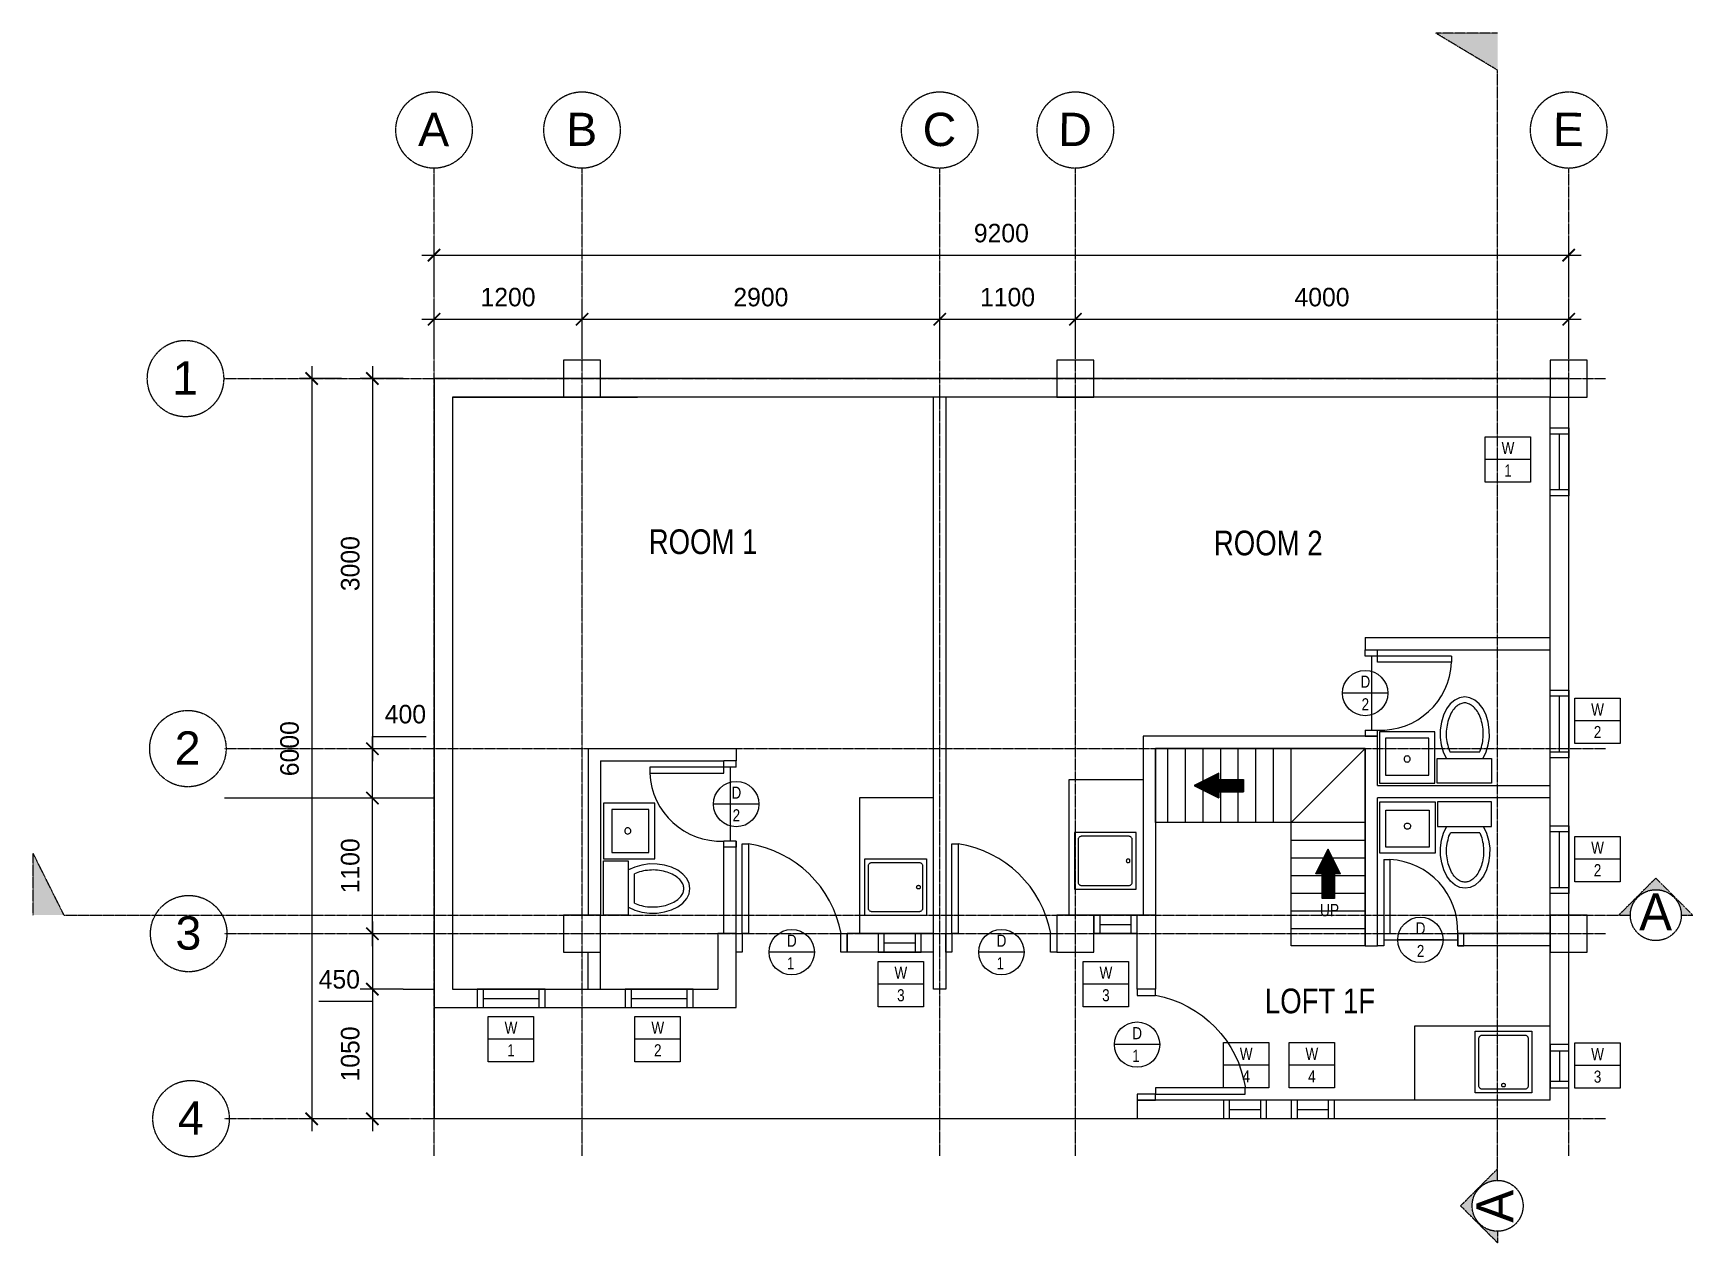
# Model space of a CAD drawing. Header units: millimetres. Extents: x 1634676 to 2610633, y -385676 to -37463.
# Drawn here: x 2343894 to 2357350, y -220458 to -210652 of the extents above; entities that cross this region are included whole.
import ezdxf

# ---------------------------------------------------------------- set-up
doc = ezdxf.new("R2010")
doc.units = ezdxf.units.MM
doc.header["$MEASUREMENT"] = 0
doc.linetypes.add('CENTERX2', pattern=[4, 2.5, -0.5, 0.5, -0.5])
doc.layers.get('0').update_dxf_attribs({"lineweight": 15})
doc.layers.get('Defpoints').update_dxf_attribs({"color": 250})
doc.layers.add('.2', color=2, linetype='Continuous', lineweight=20)
for name, color, linetype in [('A - Dimensions', 255, 'Continuous'), ('A - Doors', 2, 'Continuous'), ('A - Grid Lines', 254, 'CENTERX2'), ('A - Interior', 8, 'Continuous'), ('A - Section lines', 4, 'CENTERX2'), ('A - Text', 1, 'Continuous'), ('A - Walls', 7, 'Continuous'), ('A - Window Label', 8, 'Continuous'), ('A - Windows', 2, 'Continuous'), ('A-DOOR', 1, 'Continuous'), ('A-Doors', 2, 'Continuous'), ('S - Columns', 7, 'Continuous')]:
    doc.layers.add(name, color=color, linetype=linetype)
doc.styles.add('AR4-Arial-Chan', font='arial.ttf', dxfattribs={"width": 0.8, "height": 150})
doc.styles.get("Standard").update_dxf_attribs({"font": 'GOTHIC.TTF'})
doc.dimstyles.new('Tolits', dxfattribs={"dimtxt": 150, "dimasz": 100, "dimexe": 100, "dimexo": 0.0625, "dimgap": 100, "dimtad": 2, "dimtoh": 1, "dimdec": 0, "dimzin": 0, "dimdsep": 46, "dimtxsty": 'Standard', "dimblk": 'ARCHTICK', "dimcen": 0.09, "dimdle": 100, "dimclrd": 1, "dimclre": 1, "dimclrt": 2, "dimadec": 0, "dimazin": 0, "dimtfac": 1, "dimtdec": 0, "dimtofl": 0, "dimtmove": 0, "dimatfit": 3, "dimfxl": 1, "dimtolj": 1, "dimtzin": 0, "dimarcsym": 0})

# ---------------------------------------------------------------- blocks, each defined once
blk = doc.blocks.new('WC')
at = {"color": 8}
for p, q in [((-51470, 13434), (-51030, 13434)), ((-51470, 13234), (-51470, 13434)), ((-51030, 13434), (-51030, 13234)), ((-51030, 13234), (-51470, 13234)), ((-51405, 13232), (-51429, 13181)), ((-51080, 13181), (-51104, 13232)), ((-51445, 13124), (-51454, 13063)), ((-51454, 13063), (-51453, 13001)), ((-51429, 13181), (-51445, 13124)), ((-51403, 13063), (-51404, 13046)), ((-51402, 13079), (-51403, 13063)), ((-51400, 13096), (-51402, 13079)), ((-51397, 13111), (-51400, 13096)), ((-51393, 13127), (-51397, 13111)), ((-51389, 13142), (-51393, 13127)), ((-51384, 13157), (-51389, 13142)), ((-51379, 13171), (-51384, 13157)), ((-51373, 13184), (-51379, 13171)), ((-51373, 13184), (-51135, 13184)), ((-51130, 13171), (-51135, 13184)), ((-51124, 13157), (-51130, 13171)), ((-51120, 13142), (-51124, 13157)), ((-51116, 13127), (-51120, 13142)), ((-51112, 13111), (-51116, 13127)), ((-51109, 13096), (-51112, 13111)), ((-51107, 13079), (-51109, 13096)), ((-51105, 13063), (-51107, 13079)), ((-51105, 13046), (-51105, 13063)), ((-51064, 13124), (-51080, 13181)), ((-51055, 13063), (-51064, 13124)), ((-51056, 13001), (-51055, 13063)), ((-51453, 13001), (-51444, 12940)), ((-51444, 12940), (-51427, 12883)), ((-51404, 13046), (-51404, 13030)), ((-51404, 13030), (-51404, 13013)), ((-51404, 13013), (-51403, 12997)), ((-51403, 12997), (-51401, 12981)), ((-51401, 12981), (-51398, 12965)), ((-51398, 12965), (-51395, 12949)), ((-51395, 12949), (-51391, 12933)), ((-51391, 12933), (-51387, 12919)), ((-51387, 12919), (-51382, 12904)), ((-51127, 12904), (-51122, 12919)), ((-51122, 12919), (-51118, 12933)), ((-51118, 12933), (-51114, 12949)), ((-51114, 12949), (-51111, 12965)), ((-51111, 12965), (-51108, 12981)), ((-51108, 12981), (-51106, 12997)), ((-51106, 12997), (-51105, 13013)), ((-51104, 13030), (-51105, 13046)), ((-51105, 13013), (-51104, 13030)), ((-51082, 12883), (-51065, 12940)), ((-51065, 12940), (-51056, 13001)), ((-51427, 12883), (-51403, 12832)), ((-51403, 12832), (-51372, 12791)), ((-51382, 12904), (-51376, 12891)), ((-51376, 12891), (-51370, 12878)), ((-51372, 12791), (-51335, 12760)), ((-51370, 12878), (-51364, 12865)), ((-51364, 12865), (-51357, 12854)), ((-51357, 12854), (-51350, 12843)), ((-51350, 12843), (-51342, 12833)), ((-51342, 12833), (-51334, 12824)), ((-51334, 12824), (-51326, 12816)), ((-51326, 12816), (-51318, 12809)), ((-51318, 12809), (-51310, 12803)), ((-51310, 12803), (-51302, 12798)), ((-51302, 12798), (-51294, 12793)), ((-51294, 12793), (-51286, 12790)), ((-51286, 12790), (-51278, 12787)), ((-51278, 12787), (-51270, 12786)), ((-51270, 12786), (-51262, 12784)), ((-51262, 12784), (-51254, 12784)), ((-51254, 12784), (-51247, 12784)), ((-51247, 12784), (-51239, 12786)), ((-51239, 12786), (-51231, 12787)), ((-51231, 12787), (-51223, 12790)), ((-51223, 12790), (-51215, 12793)), ((-51215, 12793), (-51207, 12798)), ((-51207, 12798), (-51199, 12803)), ((-51199, 12803), (-51191, 12809)), ((-51191, 12809), (-51182, 12816)), ((-51182, 12816), (-51175, 12824)), ((-51175, 12824), (-51167, 12833)), ((-51173, 12760), (-51137, 12791)), ((-51167, 12833), (-51159, 12843)), ((-51159, 12843), (-51152, 12854)), ((-51152, 12854), (-51145, 12865)), ((-51145, 12865), (-51139, 12878)), ((-51139, 12878), (-51133, 12891)), ((-51137, 12791), (-51106, 12832)), ((-51133, 12891), (-51127, 12904)), ((-51106, 12832), (-51082, 12883)), ((-51335, 12760), (-51296, 12741)), ((-51296, 12741), (-51254, 12734)), ((-51254, 12734), (-51213, 12741)), ((-51213, 12741), (-51173, 12760))]:
    blk.add_line(p, q, dxfattribs=at)
blk = doc.blocks.new('lav')
at = {"color": 8}
for p, q in [((-50857, 12984), (-50857, 13400)), ((-50857, 13400), (-50407, 13400)), ((-50807, 13034), (-50807, 13334)), ((-50807, 13334), (-50457, 13334)), ((-50457, 13334), (-50457, 13034)), ((-50407, 13400), (-50407, 12984)), ((-50657, 13211), (-50654, 13217)), ((-50657, 13204), (-50657, 13211)), ((-50657, 13198), (-50657, 13204)), ((-50654, 13192), (-50657, 13198)), ((-50654, 13217), (-50650, 13222)), ((-50650, 13186), (-50654, 13192)), ((-50650, 13222), (-50645, 13226)), ((-50645, 13226), (-50639, 13228)), ((-50639, 13228), (-50632, 13229)), ((-50632, 13229), (-50626, 13228)), ((-50626, 13228), (-50620, 13226)), ((-50620, 13226), (-50615, 13222)), ((-50615, 13222), (-50611, 13217)), ((-50611, 13192), (-50615, 13186)), ((-50611, 13217), (-50608, 13211)), ((-50608, 13198), (-50611, 13192)), ((-50608, 13211), (-50607, 13204)), ((-50607, 13204), (-50608, 13198)), ((-50645, 13182), (-50650, 13186)), ((-50639, 13180), (-50645, 13182)), ((-50632, 13179), (-50639, 13180)), ((-50626, 13180), (-50632, 13179)), ((-50620, 13182), (-50626, 13180)), ((-50615, 13186), (-50620, 13182)), ((-50407, 12984), (-50857, 12984)), ((-50457, 13034), (-50807, 13034))]:
    blk.add_line(p, q, dxfattribs=at)
blk = doc.blocks.new('Door_150_900')
at = {"layer": 'A-Doors'}
for points in [[(38325, 15864), (38325, 16592), (38375, 16592), (38375, 15864)], [(38275, 15714), (38275, 15864), (38325, 15864), (38325, 15714)], [(39125, 15714), (39125, 15864), (39175, 15864), (39175, 15714)]]:
    blk.add_lwpolyline(points, close=True, dxfattribs=at)
at = {"layer": 'A-Doors', "color": 1}
blk.add_arc((38237, 15699), 904, 10.5128, 81.1923, dxfattribs=at)
blk = doc.blocks.new('sasasss')
at = {"color": 8}
for p, q in [((275634, -520435), (275634, -519935)), ((275634, -519935), (276094, -519935)), ((276094, -519935), (276094, -520435)), ((275664, -519991), (275665, -519987)), ((275664, -519995), (275664, -519991)), ((275664, -520375), (275664, -519995)), ((275665, -519987), (275666, -519983)), ((275666, -519983), (275668, -519980)), ((275668, -519980), (275670, -519977)), ((275670, -519977), (275673, -519974)), ((275673, -519974), (275676, -519971)), ((275676, -519971), (275679, -519969)), ((275679, -519969), (275683, -519967)), ((275683, -519967), (275686, -519966)), ((275686, -519966), (275690, -519965)), ((275690, -519965), (275694, -519965)), ((275694, -519965), (276034, -519965)), ((275849, -519999), (275850, -519995)), ((275850, -520002), (275849, -519999)), ((275850, -519995), (275851, -519991)), ((275851, -520006), (275850, -520002)), ((275851, -519991), (275854, -519988)), ((275854, -520009), (275851, -520006)), ((275854, -519988), (275857, -519986)), ((275857, -520011), (275854, -520009)), ((275857, -519986), (275860, -519984)), ((275860, -520013), (275857, -520011)), ((275860, -519984), (275864, -519984)), ((275864, -520014), (275860, -520013)), ((275864, -519984), (275868, -519984)), ((275868, -520013), (275864, -520014)), ((275868, -519984), (275872, -519986)), ((275872, -520011), (275868, -520013)), ((275872, -519986), (275875, -519988)), ((275875, -520009), (275872, -520011)), ((275875, -519988), (275877, -519991)), ((275877, -520006), (275875, -520009)), ((275877, -519991), (275879, -519995)), ((275879, -520002), (275877, -520006)), ((275879, -519995), (275879, -519999)), ((275879, -519999), (275879, -520002)), ((276034, -519965), (276038, -519965)), ((276038, -519965), (276042, -519966)), ((276042, -519966), (276046, -519967)), ((276046, -519967), (276049, -519969)), ((276049, -519969), (276052, -519971)), ((276052, -519971), (276055, -519974)), ((276055, -519974), (276058, -519977)), ((276058, -519977), (276060, -519980)), ((276060, -519980), (276062, -519983)), ((276062, -519983), (276063, -519987)), ((276063, -519987), (276064, -519991)), ((276064, -519991), (276064, -519995)), ((276064, -519995), (276064, -520375)), ((276094, -520435), (275634, -520435)), ((275664, -520379), (275664, -520375)), ((275665, -520383), (275664, -520379)), ((275666, -520386), (275665, -520383)), ((275668, -520390), (275666, -520386)), ((275670, -520393), (275668, -520390)), ((275673, -520396), (275670, -520393)), ((275676, -520399), (275673, -520396)), ((275679, -520401), (275676, -520399)), ((275683, -520403), (275679, -520401)), ((275686, -520404), (275683, -520403)), ((275690, -520405), (275686, -520404)), ((275694, -520405), (275690, -520405)), ((276034, -520405), (275694, -520405)), ((276038, -520405), (276034, -520405)), ((276042, -520404), (276038, -520405)), ((276046, -520403), (276042, -520404)), ((276049, -520401), (276046, -520403)), ((276052, -520399), (276049, -520401)), ((276055, -520396), (276052, -520399)), ((276058, -520393), (276055, -520396)), ((276060, -520390), (276058, -520393)), ((276062, -520386), (276060, -520390)), ((276063, -520383), (276062, -520386)), ((276064, -520379), (276063, -520383)), ((276064, -520375), (276064, -520379))]:
    blk.add_line(p, q, dxfattribs=at)
blk = doc.blocks.new('_ArchTick')
at = {"color": 0, "linetype": 'ByBlock', "const_width": 0.15}
blk.add_lwpolyline([(-0.5, -0.5), (0.5, 0.5)], dxfattribs=at)
blk = doc.blocks.new('*D1845')
at = {"layer": 'A - Dimensions', "color": 1, "lineweight": -2, "transparency": 16777216}
for p, q in [((2347044, -212452), (2356444, -212452)), ((2347144, -212701), (2347144, -212352)), ((2356344, -212701), (2356344, -212352))]:
    blk.add_line(p, q, dxfattribs=at)
at = {"layer": 'Defpoints', "color": 0, "transparency": 16777216}
for p in [(2356344, -212452), (2347144, -212702), (2356344, -212702)]:
    blk.add_point(p, dxfattribs=at)
at = {"layer": 'A - Dimensions', "color": 1, "lineweight": -2, "transparency": 16777216, "xscale": 100, "yscale": 100, "zscale": 100, "rotation": 180}
blk.add_blockref('_ArchTick', (2347144, -212452), dxfattribs=at)
at = {"layer": 'A - Dimensions', "color": 1, "lineweight": -2, "transparency": 16777216, "xscale": 100, "yscale": 100, "zscale": 100}
blk.add_blockref('_ArchTick', (2356344, -212452), dxfattribs=at)
at = {"layer": 'A - Dimensions', "color": 2, "transparency": 16777216, "insert": (2351744, -212273), "char_height": 150, "attachment_point": 5}
blk.add_mtext('\\A1;9200', dxfattribs=at)
blk = doc.blocks.new('*D1846')
at = {"layer": 'A - Dimensions', "color": 1, "lineweight": -2, "transparency": 16777216}
for p, q in [((2346152, -213352), (2346152, -219552)), ((2346394, -213452), (2346052, -213452)), ((2346394, -219452), (2346052, -219452))]:
    blk.add_line(p, q, dxfattribs=at)
at = {"layer": 'Defpoints', "color": 0, "transparency": 16777216}
for p in [(2346394, -213452), (2346152, -219452), (2346394, -219452)]:
    blk.add_point(p, dxfattribs=at)
at = {"layer": 'A - Dimensions', "color": 1, "lineweight": -2, "transparency": 16777216, "xscale": 100, "yscale": 100, "zscale": 100}
for p, rotation in [((2346152, -213452), 90), ((2346152, -219452), 270)]:
    blk.add_blockref('_ArchTick', p, dxfattribs=dict(at, rotation=rotation))
at = {"layer": 'A - Dimensions', "color": 2, "transparency": 16777216, "insert": (2345973, -216452), "char_height": 150, "attachment_point": 5, "rotation": 90}
blk.add_mtext('\\A1;6000', dxfattribs=at)
blk = doc.blocks.new('*D1847')
at = {"layer": 'A - Dimensions', "color": 1, "lineweight": -2, "transparency": 16777216}
for p, q in [((2346644, -213352), (2346644, -216552)), ((2346894, -213452), (2346544, -213452)), ((2346894, -216452), (2346544, -216452))]:
    blk.add_line(p, q, dxfattribs=at)
at = {"layer": 'Defpoints', "color": 0, "transparency": 16777216}
for p in [(2346894, -213452), (2346644, -216452), (2346894, -216452)]:
    blk.add_point(p, dxfattribs=at)
at = {"layer": 'A - Dimensions', "color": 1, "lineweight": -2, "transparency": 16777216, "xscale": 100, "yscale": 100, "zscale": 100}
for p, rotation in [((2346644, -213452), 90), ((2346644, -216452), 270)]:
    blk.add_blockref('_ArchTick', p, dxfattribs=dict(at, rotation=rotation))
at = {"layer": 'A - Dimensions', "color": 2, "transparency": 16777216, "insert": (2346465, -214952), "char_height": 150, "attachment_point": 5, "rotation": 90}
blk.add_mtext('\\A1;3000', dxfattribs=at)
blk = doc.blocks.new('*D1848')
at = {"layer": 'A - Dimensions', "color": 1, "lineweight": -2, "transparency": 16777216}
for p, q in [((2346644, -217852), (2346644, -218402)), ((2346894, -217952), (2346544, -217952)), ((2346644, -218502), (2346209, -218502)), ((2346894, -218402), (2346544, -218402)), ((2346644, -218402), (2346644, -218502))]:
    blk.add_line(p, q, dxfattribs=at)
at = {"layer": 'Defpoints', "color": 0, "transparency": 16777216}
for p in [(2346894, -217952), (2346644, -218402), (2346894, -218402)]:
    blk.add_point(p, dxfattribs=at)
at = {"layer": 'A - Dimensions', "color": 1, "lineweight": -2, "transparency": 16777216, "xscale": 100, "yscale": 100, "zscale": 100}
for p, rotation in [((2346644, -217952), 90), ((2346644, -218402), 270)]:
    blk.add_blockref('_ArchTick', p, dxfattribs=dict(at, rotation=rotation))
at = {"layer": 'A - Dimensions', "color": 2, "transparency": 16777216, "insert": (2346376, -218323), "char_height": 150, "attachment_point": 5}
blk.add_mtext('\\A1;450', dxfattribs=at)
blk = doc.blocks.new('*D1849')
at = {"layer": 'A - Dimensions', "color": 1, "lineweight": -2, "transparency": 16777216}
for p, q in [((2346644, -218302), (2346644, -219552)), ((2346894, -218402), (2346544, -218402)), ((2346894, -219452), (2346544, -219452))]:
    blk.add_line(p, q, dxfattribs=at)
at = {"layer": 'Defpoints', "color": 0, "transparency": 16777216}
for p in [(2346894, -218402), (2346644, -219452), (2346894, -219452)]:
    blk.add_point(p, dxfattribs=at)
at = {"layer": 'A - Dimensions', "color": 1, "lineweight": -2, "transparency": 16777216, "xscale": 100, "yscale": 100, "zscale": 100}
for p, rotation in [((2346644, -218402), 90), ((2346644, -219452), 270)]:
    blk.add_blockref('_ArchTick', p, dxfattribs=dict(at, rotation=rotation))
at = {"layer": 'A - Dimensions', "color": 2, "transparency": 16777216, "insert": (2346465, -218927), "char_height": 150, "attachment_point": 5, "rotation": 90}
blk.add_mtext('\\A1;1050', dxfattribs=at)
blk = doc.blocks.new('*D1882')
at = {"layer": 'A - Dimensions', "color": 1, "lineweight": -2, "transparency": 16777216}
for p, q in [((2347144, -213201), (2347144, -212871)), ((2348344, -213201), (2348344, -212871)), ((2347044, -212971), (2348444, -212971))]:
    blk.add_line(p, q, dxfattribs=at)
at = {"layer": 'Defpoints', "color": 0, "transparency": 16777216}
for p in [(2348344, -212971), (2347144, -213202), (2348344, -213202)]:
    blk.add_point(p, dxfattribs=at)
at = {"layer": 'A - Dimensions', "color": 1, "lineweight": -2, "transparency": 16777216, "xscale": 100, "yscale": 100, "zscale": 100, "rotation": 180}
blk.add_blockref('_ArchTick', (2347144, -212971), dxfattribs=at)
at = {"layer": 'A - Dimensions', "color": 1, "lineweight": -2, "transparency": 16777216, "xscale": 100, "yscale": 100, "zscale": 100}
blk.add_blockref('_ArchTick', (2348344, -212971), dxfattribs=at)
at = {"layer": 'A - Dimensions', "color": 2, "transparency": 16777216, "insert": (2347744, -212792), "char_height": 150, "attachment_point": 5}
blk.add_mtext('\\A1;1200', dxfattribs=at)
blk = doc.blocks.new('*D1883')
at = {"layer": 'A - Dimensions', "color": 1, "lineweight": -2, "transparency": 16777216}
for p, q in [((2352344, -213201), (2352344, -212871)), ((2356344, -213201), (2356344, -212871)), ((2352244, -212971), (2356444, -212971))]:
    blk.add_line(p, q, dxfattribs=at)
at = {"layer": 'Defpoints', "color": 0, "transparency": 16777216}
for p in [(2356344, -212971), (2352344, -213202), (2356344, -213202)]:
    blk.add_point(p, dxfattribs=at)
at = {"layer": 'A - Dimensions', "color": 1, "lineweight": -2, "transparency": 16777216, "xscale": 100, "yscale": 100, "zscale": 100, "rotation": 180}
blk.add_blockref('_ArchTick', (2352344, -212971), dxfattribs=at)
at = {"layer": 'A - Dimensions', "color": 1, "lineweight": -2, "transparency": 16777216, "xscale": 100, "yscale": 100, "zscale": 100}
blk.add_blockref('_ArchTick', (2356344, -212971), dxfattribs=at)
at = {"layer": 'A - Dimensions', "color": 2, "transparency": 16777216, "insert": (2354344, -212792), "char_height": 150, "attachment_point": 5}
blk.add_mtext('\\A1;4000', dxfattribs=at)
blk = doc.blocks.new('*D1884')
at = {"layer": 'A - Dimensions', "color": 1, "lineweight": -2, "transparency": 16777216}
for p, q in [((2346644, -218052), (2346644, -216752)), ((2346894, -216852), (2346544, -216852)), ((2346894, -217952), (2346544, -217952))]:
    blk.add_line(p, q, dxfattribs=at)
at = {"layer": 'Defpoints', "color": 0, "transparency": 16777216}
for p in [(2346644, -216852), (2346894, -216852), (2346894, -217952)]:
    blk.add_point(p, dxfattribs=at)
at = {"layer": 'A - Dimensions', "color": 1, "lineweight": -2, "transparency": 16777216, "xscale": 100, "yscale": 100, "zscale": 100}
for p, rotation in [((2346644, -216852), 90), ((2346644, -217952), 270)]:
    blk.add_blockref('_ArchTick', p, dxfattribs=dict(at, rotation=rotation))
at = {"layer": 'A - Dimensions', "color": 2, "transparency": 16777216, "insert": (2346465, -217402), "char_height": 150, "attachment_point": 5, "rotation": 90}
blk.add_mtext('\\A1;1100', dxfattribs=at)
blk = doc.blocks.new('*D1885')
at = {"layer": 'A - Dimensions', "color": 1, "lineweight": -2, "transparency": 16777216}
for p, q in [((2346644, -216452), (2346644, -216352)), ((2346644, -216352), (2347079, -216352)), ((2346894, -216452), (2346544, -216452)), ((2346644, -216952), (2346644, -216452)), ((2346894, -216852), (2346544, -216852))]:
    blk.add_line(p, q, dxfattribs=at)
at = {"layer": 'Defpoints', "color": 0, "transparency": 16777216}
for p in [(2346644, -216452), (2346894, -216452), (2346894, -216852)]:
    blk.add_point(p, dxfattribs=at)
at = {"layer": 'A - Dimensions', "color": 1, "lineweight": -2, "transparency": 16777216, "xscale": 100, "yscale": 100, "zscale": 100}
for p, rotation in [((2346644, -216452), 90), ((2346644, -216852), 270)]:
    blk.add_blockref('_ArchTick', p, dxfattribs=dict(at, rotation=rotation))
at = {"layer": 'A - Dimensions', "color": 2, "transparency": 16777216, "insert": (2346912, -216173), "char_height": 150, "attachment_point": 5}
blk.add_mtext('\\A1;400', dxfattribs=at)
blk = doc.blocks.new('*D1886')
at = {"layer": 'A - Dimensions', "color": 1, "lineweight": -2, "transparency": 16777216}
for p, q in [((2348344, -213201), (2348344, -212871)), ((2351244, -213201), (2351244, -212871)), ((2348244, -212971), (2351344, -212971))]:
    blk.add_line(p, q, dxfattribs=at)
at = {"layer": 'Defpoints', "color": 0, "transparency": 16777216}
for p in [(2351244, -212971), (2348344, -213202), (2351244, -213202)]:
    blk.add_point(p, dxfattribs=at)
at = {"layer": 'A - Dimensions', "color": 1, "lineweight": -2, "transparency": 16777216, "xscale": 100, "yscale": 100, "zscale": 100, "rotation": 180}
blk.add_blockref('_ArchTick', (2348344, -212971), dxfattribs=at)
at = {"layer": 'A - Dimensions', "color": 1, "lineweight": -2, "transparency": 16777216, "xscale": 100, "yscale": 100, "zscale": 100}
blk.add_blockref('_ArchTick', (2351244, -212971), dxfattribs=at)
at = {"layer": 'A - Dimensions', "color": 2, "transparency": 16777216, "insert": (2349794, -212792), "char_height": 150, "attachment_point": 5}
blk.add_mtext('\\A1;2900', dxfattribs=at)
blk = doc.blocks.new('*D1887')
at = {"layer": 'A - Dimensions', "color": 1, "lineweight": -2, "transparency": 16777216}
for p, q in [((2351244, -213201), (2351244, -212871)), ((2352344, -213201), (2352344, -212871)), ((2351144, -212971), (2352444, -212971))]:
    blk.add_line(p, q, dxfattribs=at)
at = {"layer": 'Defpoints', "color": 0, "transparency": 16777216}
for p in [(2352344, -212971), (2351244, -213202), (2352344, -213202)]:
    blk.add_point(p, dxfattribs=at)
at = {"layer": 'A - Dimensions', "color": 1, "lineweight": -2, "transparency": 16777216, "xscale": 100, "yscale": 100, "zscale": 100, "rotation": 180}
blk.add_blockref('_ArchTick', (2351244, -212971), dxfattribs=at)
at = {"layer": 'A - Dimensions', "color": 1, "lineweight": -2, "transparency": 16777216, "xscale": 100, "yscale": 100, "zscale": 100}
blk.add_blockref('_ArchTick', (2352344, -212971), dxfattribs=at)
at = {"layer": 'A - Dimensions', "color": 2, "transparency": 16777216, "insert": (2351794, -212792), "char_height": 150, "attachment_point": 5}
blk.add_mtext('\\A1;1100', dxfattribs=at)
blk = doc.blocks.new('2459274548946')
at = {"layer": 'A - Interior'}
h = blk.add_hatch(dxfattribs=at)
h.set_pattern_fill('_USER', color=256, scale=0.5, angle=180, pattern_type=0)
h.set_pattern_definition([(180, (16199.27, 6460), (-2e-16, -0.5), [])])
h.paths.add_polyline_path([(314.27, -300), (514.27, -400), (514.27, -350), (514.27, -250), (514.27, -200)])
h.paths.add_polyline_path([(514.27, -250), (514.27, -350), (714.27, -350), (714.27, -250)])
at = {"layer": 'A - Interior', "color": 252, "true_color": 0x939598}
for p, q in [((99.98, -600), (99.98, 0)), ((242.84, -600), (242.84, 0)), ((385.7, -600), (385.7, 0)), ((528.56, -600), (528.56, 0)), ((671.42, -600), (671.42, 0)), ((814.28, -600), (814.28, 0)), ((957.14, -600), (957.14, 0)), ((1100, -742.86), (1700, -742.86)), ((1100, -885.72), (1700, -885.72)), ((1100, -1028.58), (1700, -1028.58)), ((1100, -1171.44), (1700, -1171.44)), ((1100, -1314.3), (1700, -1314.3)), ((1100, -1457.16), (1700, -1457.16))]:
    blk.add_line(p, q, dxfattribs=at)
at = {"layer": 'A - Interior'}
for p, q in [((1100, -600), (1700, 0)), ((514.27, -200), (314.27, -300)), ((514.27, -250), (514.27, -200)), ((314.27, -300), (514.27, -400)), ((514.27, -350), (514.27, -400))]:
    blk.add_line(p, q, dxfattribs=at)
at = {"layer": 'A - Interior', "color": 252, "true_color": 0x939598}
blk.add_lwpolyline([(0, 0), (1700, 0), (1700, -600), (0, -600)], close=True, dxfattribs=at)
blk.add_lwpolyline([(1700, -600), (1700, -1600), (1100, -1600), (1100, 0)], dxfattribs=at)
at = {"layer": 'A - Interior'}
blk.add_lwpolyline([(714.27, -350), (514.27, -350), (514.27, -250), (714.27, -250)], close=True, dxfattribs=at)

msp = doc.modelspace()

# ---------------------------------------------------------------- hatches: boundary and pattern name
at = {"layer": 'A - Interior'}
h = msp.add_hatch(dxfattribs=at)
h.set_pattern_fill('_USER', color=256, scale=0.5, angle=90, pattern_type=0)
h.set_pattern_definition([(90, (2361154, -233150.80943), (-0.5, 3e-17), [])])
h.paths.add_polyline_path([(2354394, -217265.809), (2354294, -217465.809), (2354344, -217465.809), (2354444, -217465.809), (2354494, -217465.809)])
h.paths.add_polyline_path([(2354444, -217465.809), (2354344, -217465.809), (2354344, -217665.809), (2354444, -217665.809)])
at = {"layer": 'A - Section lines'}
h = msp.add_hatch(color=256, dxfattribs=at)
h.dxf.hatch_style = 1
h.paths.add_polyline_path([(2355767.357, -210951.519), (2355767.357, -210651.519), (2355267.357, -210651.519)])
h = msp.add_hatch(color=256, dxfattribs=at)
h.dxf.hatch_style = 1
h.paths.add_polyline_path([(2343894, -217801.519), (2344144, -217801.519), (2343894, -217301.519)])
h = msp.add_hatch(color=256, dxfattribs=at)
h.dxf.hatch_style = 1
h.paths.add_polyline_path([(2357050.418, -217501.519), (2356750.418, -217801.519), (2356844, -217801.519, -1), (2357256.836, -217801.519), (2357350.418, -217801.519)])
h = msp.add_hatch(color=256, dxfattribs=at)
h.dxf.hatch_style = 1
h.paths.add_polyline_path([(2355467.656, -220158.37), (2355767.222, -219857.938), (2355767.357, -219951.519, 1), (2355767.953, -220364.355), (2355768.088, -220457.937)])

# ---------------------------------------------------------------- linework, layer by layer
at = {"layer": 'A - Dimensions', "color": 9, "true_color": 0xc7c8ca}
for p, q in [((2345444, -216851.519), (2347144, -216851.519)), ((2346894, -218401.519), (2347144, -218401.519))]:
    msp.add_line(p, q, dxfattribs=at)
at = {"layer": 'A - Doors', "color": 1}
for p, q in [((2354744, -215701.519), (2354744, -216301.519)), ((2354694, -216301.519), (2354694, -216351.519)), ((2354694, -216301.519), (2354794, -216301.519)), ((2354694, -216351.519), (2354794, -216351.519)), ((2354794, -216351.519), (2354794, -216301.519)), ((2349544, -216601.519), (2349544, -217201.519)), ((2349494, -217251.519), (2349494, -217201.519)), ((2349594, -217201.519), (2349494, -217201.519)), ((2349594, -217251.519), (2349494, -217251.519)), ((2349594, -217201.519), (2349594, -217251.519)), ((2355494, -217951.519), (2355444, -217951.519)), ((2355444, -218051.519), (2355444, -217951.519)), ((2355494, -218051.519), (2355494, -217951.519)), ((2354844, -218001.519), (2355444, -218001.519)), ((2355444, -218051.519), (2355494, -218051.519))]:
    msp.add_line(p, q, dxfattribs=at)
for points in [[(2355394, -215701.519), (2354694, -215701.519), (2354694, -215651.519), (2354794, -215651.519)], [(2355394, -215701.519), (2355394, -215751.519), (2354794, -215751.519), (2354794, -215651.519)], [(2349594, -216601.519), (2348894, -216601.519), (2348894, -216651.519), (2349494, -216651.519), (2349494, -216551.519)], [(2349594, -216601.519), (2349594, -216551.519), (2349494, -216551.519)], [(2354844, -217351.519), (2354844, -218051.519), (2354794, -218051.519), (2354794, -217951.519), (2354894, -217951.519)], [(2354844, -217351.519), (2354894, -217351.519), (2354894, -217951.519)]]:
    msp.add_lwpolyline(points, dxfattribs=at)
for centre, start, end in [((2354819, -215726.519), 267.5104471, 357.5104471), ((2349469, -216626.519), 182.4895529, 272.4895529), ((2354869, -217926.519), 357.5104471, 87.5104471)]:
    msp.add_arc(centre, 575.543, start, end, dxfattribs=at)
at = {"layer": 'A - Grid Lines'}
for p, q in [((2347144, -219751.519), (2347144, -211751.519)), ((2348344, -219751.519), (2348344, -211751.519)), ((2351244, -219751.519), (2351244, -211751.519)), ((2352344, -219751.519), (2352344, -211751.519)), ((2356344, -219751.519), (2356344, -211751.519)), ((2345444, -213451.519), (2356644, -213451.519)), ((2345444, -216451.519), (2356644, -216451.519)), ((2345444, -217951.519), (2356644, -217951.519)), ((2345444, -219451.519), (2356644, -219451.519))]:
    msp.add_line(p, q, dxfattribs=at)
at = {"layer": 'A - Grid Lines', "color": 2, "ltscale": 0.5}
for centre in [(2347144, -211436.519), (2348344, -211436.519), (2351244, -211436.519), (2352344, -211436.519), (2356344, -211436.519), (2345129, -213451.519), (2345148.172, -216451.441), (2345154.764, -217951.412), (2345173.95, -219451.385)]:
    msp.add_circle(centre, 309.627, dxfattribs=at)
at = {"layer": 'A - Interior'}
for p, q in [((2354394, -217265.809), (2354294, -217465.809)), ((2354494, -217465.809), (2354394, -217265.809)), ((2354494, -217465.809), (2354294, -217465.809))]:
    msp.add_line(p, q, dxfattribs=at)
at = {"layer": 'A - Interior', "color": 252, "true_color": 0x939598}
for points in [[(2352294, -216701.519), (2352894, -216701.519), (2352894, -217801.519), (2352294, -217801.519)], [(2350594, -217951.519), (2351194, -217951.519), (2351194, -216851.519), (2350594, -216851.519)]]:
    msp.add_lwpolyline(points, close=True, dxfattribs=at)
at = {"layer": 'A - Interior'}
msp.add_lwpolyline([(2354444, -217465.809), (2354444, -217665.809), (2354344, -217665.809), (2354344, -217465.809)], dxfattribs=at)
at = {"layer": 'A - Section lines'}
for p, q in [((2355767.357, -210651.519), (2355267.357, -210651.519)), ((2355767.357, -210951.519), (2355267.357, -210651.519)), ((2355767.357, -219951.519), (2355767.357, -210951.519)), ((2343894, -217801.519), (2343894, -217301.519)), ((2344144, -217801.519), (2343894, -217301.519)), ((2357050.418, -217501.519), (2356750.418, -217801.519)), ((2357050.418, -217501.519), (2357350.418, -217801.519)), ((2344144, -217801.519), (2356844, -217801.519)), ((2357256.836, -217801.519), (2357350.418, -217801.519)), ((2355467.656, -220158.37), (2355767.222, -219857.938)), ((2355767.357, -219951.519), (2355767.222, -219857.938)), ((2355467.656, -220158.37), (2355768.088, -220457.937)), ((2355767.953, -220364.355), (2355768.088, -220457.937))]:
    msp.add_line(p, q, dxfattribs=at)
at = {"layer": 'A - Section lines', "ltscale": 0.5}
for centre in [(2357050.418, -217801.519), (2355767.655, -220157.937)]:
    msp.add_circle(centre, 206.418, dxfattribs=at)
at = {"layer": 'A - Walls', "color": 9, "true_color": 0xc7c8ca}
msp.add_line((2347294, -213601.519), (2348794, -213601.519), dxfattribs=at)
at = {"layer": 'A - Walls', "color": 0}
for p, q in [((2354694, -215551.519), (2356194, -215551.519)), ((2354694, -215551.519), (2354694, -215651.519)), ((2354694, -215651.519), (2356194, -215651.519)), ((2354794, -216351.519), (2352894, -216351.519)), ((2352894, -216351.519), (2352894, -217801.519)), ((2354794, -216751.519), (2354794, -216351.519)), ((2348394, -216451.519), (2348394, -217801.519)), ((2348394, -216451.519), (2349594, -216451.519)), ((2349594, -216451.519), (2349594, -216551.519)), ((2352994, -216451.519), (2352994, -218401.519)), ((2354694, -218051.519), (2354694, -216451.519)), ((2354694, -216451.519), (2354694, -216451.519)), ((2348494, -216551.519), (2348494, -217801.519)), ((2348494, -216551.519), (2349494, -216551.519)), ((2354794, -216751.519), (2356194, -216751.519)), ((2356194, -216851.519), (2354794, -216851.519)), ((2354794, -218051.519), (2354794, -216851.519)), ((2349494, -217951.519), (2349494, -217201.519)), ((2349594, -218551.519), (2349594, -217201.519)), ((2352994, -217801.519), (2352494, -217801.519)), ((2349594, -217951.519), (2349444, -217951.519)), ((2349444, -217951.519), (2349444, -218401.519)), ((2350494, -218101.519), (2350494, -217951.519)), ((2351194, -217951.519), (2350494, -217951.519)), ((2352844, -217951.519), (2352494, -217951.519)), ((2352844, -218401.519), (2352844, -217951.519)), ((2356194, -217951.519), (2355444, -217951.519)), ((2355444, -217951.519), (2355444, -218051.519)), ((2348394, -218401.519), (2348394, -218101.519)), ((2348494, -218401.519), (2348494, -218101.519)), ((2351194, -218101.519), (2350494, -218101.519)), ((2354694, -218051.519), (2354794, -218051.519)), ((2356194, -218051.519), (2355444, -218051.519)), ((2347294, -218401.519), (2349444, -218401.519)), ((2352994, -218401.519), (2352844, -218401.519)), ((2347144, -218551.519), (2349594, -218551.519)), ((2356194, -219301.519), (2352844, -219301.519)), ((2352844, -219301.519), (2352844, -219451.519))]:
    msp.add_line(p, q, dxfattribs=at)
msp.add_lwpolyline([(2347144, -219451.519), (2356344, -219451.519), (2356344, -213451.519), (2347144, -213451.519)], close=True, dxfattribs=at)
for points in [[(2356194, -219301.519), (2356194, -213601.519), (2347294, -213601.519), (2347294, -218401.519)], [(2351294, -213601.519), (2351294, -218401.519), (2351194, -218401.519), (2351194, -213601.519)], [(2354694, -216451.519), (2352994, -216451.519)], [(2356194, -218701.519), (2355094, -218701.519), (2355094, -219301.519)]]:
    msp.add_lwpolyline(points, dxfattribs=at)
at = {"layer": 'A - Window Label'}
for p, q in [((2355666.752, -213922.735), (2356034.252, -213922.735)), ((2355666.752, -214290.235), (2355666.752, -213922.735)), ((2356034.252, -213922.735), (2356034.252, -214290.235)), ((2356034.252, -214106.485), (2355666.752, -214106.485)), ((2356034.252, -214290.235), (2355666.752, -214290.235)), ((2354877.75, -216001.519), (2354510.25, -216001.519)), ((2356393.002, -216042.735), (2356760.502, -216042.735)), ((2356393.002, -216410.235), (2356393.002, -216042.735)), ((2356760.502, -216042.735), (2356760.502, -216410.235)), ((2356760.502, -216226.485), (2356393.002, -216226.485)), ((2356760.502, -216410.235), (2356393.002, -216410.235)), ((2349777.75, -216901.519), (2349410.25, -216901.519)), ((2356393.002, -217162.735), (2356760.502, -217162.735)), ((2356393.002, -217530.235), (2356393.002, -217162.735)), ((2356760.502, -217162.735), (2356760.502, -217530.235)), ((2356760.502, -217346.485), (2356393.002, -217346.485)), ((2356760.502, -217530.235), (2356393.002, -217530.235)), ((2350227.75, -218101.519), (2349860.25, -218101.519)), ((2351927.75, -218101.519), (2351560.25, -218101.519)), ((2355325.568, -218001.519), (2354958.068, -218001.519)), ((2350744, -218176.485), (2351111.5, -218176.485)), ((2350744, -218543.985), (2350744, -218176.485)), ((2351111.5, -218176.485), (2351111.5, -218543.985)), ((2352406.752, -218176.485), (2352774.252, -218176.485)), ((2352406.752, -218543.985), (2352406.752, -218176.485)), ((2352774.252, -218176.485), (2352774.252, -218543.985)), ((2351111.5, -218360.235), (2350744, -218360.235)), ((2352774.252, -218360.235), (2352406.752, -218360.235)), ((2347583.002, -218622.735), (2347950.502, -218622.735)), ((2347583.002, -218990.235), (2347583.002, -218622.735)), ((2347950.502, -218622.735), (2347950.502, -218990.235)), ((2348773.002, -218622.735), (2349140.502, -218622.735)), ((2348773.002, -218990.235), (2348773.002, -218622.735)), ((2349140.502, -218622.735), (2349140.502, -218990.235)), ((2351111.5, -218543.985), (2350744, -218543.985)), ((2352774.252, -218543.985), (2352406.752, -218543.985)), ((2347950.502, -218806.485), (2347583.002, -218806.485)), ((2349140.502, -218806.485), (2348773.002, -218806.485)), ((2353027.75, -218851.519), (2352660.25, -218851.519)), ((2353544, -218834.019), (2353911.5, -218834.019)), ((2353544, -219201.519), (2353544, -218834.019)), ((2353911.5, -218834.019), (2353911.5, -219201.519)), ((2354076.5, -218834.019), (2354444, -218834.019)), ((2354076.5, -219201.519), (2354076.5, -218834.019)), ((2354444, -218834.019), (2354444, -219201.519)), ((2356393.002, -218836.485), (2356760.502, -218836.485)), ((2356393.002, -219203.985), (2356393.002, -218836.485)), ((2356760.502, -218836.485), (2356760.502, -219203.985)), ((2347950.502, -218990.235), (2347583.002, -218990.235)), ((2349140.502, -218990.235), (2348773.002, -218990.235)), ((2353911.5, -219017.769), (2353544, -219017.769)), ((2354444, -219017.769), (2354076.5, -219017.769)), ((2356760.502, -219020.235), (2356393.002, -219020.235)), ((2353911.5, -219201.519), (2353544, -219201.519)), ((2354444, -219201.519), (2354076.5, -219201.519)), ((2356760.502, -219203.985), (2356393.002, -219203.985))]:
    msp.add_line(p, q, dxfattribs=at)
for centre in [(2354694, -216001.519), (2349594, -216901.519), (2355141.818, -218001.519), (2350044, -218101.519), (2351744, -218101.519), (2352844, -218851.519)]:
    msp.add_circle(centre, 183.75, dxfattribs=at)
at = {"layer": 'A - Windows', "color": 2}
for p, q in [((2356194, -214401.519), (2356194, -213851.519)), ((2356269, -214351.519), (2356269, -213901.519)), ((2356194, -216526.519), (2356194, -215976.519)), ((2356269, -216476.519), (2356269, -216026.519)), ((2356194, -217626.519), (2356194, -217076.519)), ((2356269, -217576.519), (2356269, -217126.519)), ((2352494, -217951.519), (2352844, -217951.519)), ((2352544, -217876.519), (2352794, -217876.519)), ((2350744, -218101.519), (2351094, -218101.519)), ((2350794, -218026.519), (2351044, -218026.519)), ((2347544, -218476.519), (2347994, -218476.519)), ((2348744, -218476.519), (2349194, -218476.519)), ((2347494, -218551.519), (2348044, -218551.519)), ((2348694, -218551.519), (2349244, -218551.519)), ((2356269, -218901.519), (2356269, -219151.519))]:
    msp.add_line(p, q, dxfattribs=at)
at = {"layer": 'A - Windows', "color": 40, "true_color": 0xf8d731}
for p, q in [((2353544, -219451.519), (2353894, -219451.519)), ((2354094, -219451.519), (2354444, -219451.519))]:
    msp.add_line(p, q, dxfattribs=at)
at = {"layer": 'A - Windows', "color": 1}
for p, q in [((2353594, -219376.519), (2353844, -219376.519)), ((2354144, -219376.519), (2354394, -219376.519))]:
    msp.add_line(p, q, dxfattribs=at)
at = {"layer": 'A - Windows', "color": 2}
for points in [[(2356344, -213851.519), (2356344, -214401.519), (2356194, -214401.519)], [(2356194, -213851.519), (2356344, -213851.519)], [(2356344, -213901.519), (2356194, -213901.519)], [(2356194, -214351.519), (2356344, -214351.519)], [(2356344, -215976.519), (2356344, -216526.519), (2356194, -216526.519)], [(2356194, -215976.519), (2356344, -215976.519)], [(2356344, -216026.519), (2356194, -216026.519)], [(2356194, -216476.519), (2356344, -216476.519)], [(2356344, -217076.519), (2356344, -217626.519), (2356194, -217626.519)], [(2356194, -217076.519), (2356344, -217076.519)], [(2356344, -217126.519), (2356194, -217126.519)], [(2356194, -217576.519), (2356344, -217576.519)], [(2352844, -217801.519), (2352494, -217801.519), (2352494, -217951.519)], [(2352544, -217951.519), (2352544, -217801.519)], [(2352794, -217801.519), (2352794, -217951.519)], [(2352844, -217951.519), (2352844, -217801.519)], [(2351094, -217951.519), (2350744, -217951.519), (2350744, -218101.519)], [(2350794, -218101.519), (2350794, -217951.519)], [(2351044, -217951.519), (2351044, -218101.519)], [(2351094, -218101.519), (2351094, -217951.519)], [(2348044, -218401.519), (2347494, -218401.519), (2347494, -218551.519)], [(2347544, -218551.519), (2347544, -218401.519)], [(2347994, -218401.519), (2347994, -218551.519)], [(2348044, -218551.519), (2348044, -218401.519)], [(2349244, -218401.519), (2348694, -218401.519), (2348694, -218551.519)], [(2348744, -218551.519), (2348744, -218401.519)], [(2349194, -218401.519), (2349194, -218551.519)], [(2349244, -218551.519), (2349244, -218401.519)], [(2356344, -218851.519), (2356194, -218851.519)], [(2356194, -218851.519), (2356194, -219201.519), (2356344, -219201.519), (2356344, -218851.519)], [(2356194, -218901.519), (2356344, -218901.519)], [(2356344, -219151.519), (2356194, -219151.519)]]:
    msp.add_lwpolyline(points, dxfattribs=at)
at = {"layer": 'A - Windows', "color": 40, "true_color": 0xf8d731}
for points in [[(2353894, -219301.519), (2353544, -219301.519), (2353544, -219451.519)], [(2353594, -219451.519), (2353594, -219301.519)], [(2353844, -219301.519), (2353844, -219451.519)], [(2353894, -219451.519), (2353894, -219301.519)], [(2354444, -219301.519), (2354094, -219301.519), (2354094, -219451.519)], [(2354144, -219451.519), (2354144, -219301.519)], [(2354394, -219301.519), (2354394, -219451.519)], [(2354444, -219451.519), (2354444, -219301.519)]]:
    msp.add_lwpolyline(points, dxfattribs=at)
at = {"layer": 'S - Columns', "color": 0}
for points in [[(2348194, -213601.519), (2348494, -213601.519), (2348494, -213301.519), (2348194, -213301.519)], [(2352194, -213601.519), (2352494, -213601.519), (2352494, -213301.519), (2352194, -213301.519)], [(2356194, -213601.519), (2356494, -213601.519), (2356494, -213301.519), (2356194, -213301.519)], [(2348194, -218101.519), (2348494, -218101.519), (2348494, -217801.519), (2348194, -217801.519)], [(2352194, -218101.519), (2352494, -218101.519), (2352494, -217801.519), (2352194, -217801.519)], [(2356194, -218101.519), (2356494, -218101.519), (2356494, -217801.519), (2356194, -217801.519)]]:
    msp.add_lwpolyline(points, close=True, dxfattribs=at)

# ---------------------------------------------------------------- block references
at = {"layer": '.2', "color": 1, "linetype": 'Continuous', "ltscale": 3}
msp.add_blockref('2459274548946', (2352994, -216451.519), dxfattribs=at)
at = {"layer": 'A - Interior'}
for p, rotation in [((2304246.918, -203297.548), 180), ((2361953.05, -166331.519), 89.9999999999949)]:
    msp.add_blockref('WC', p, dxfattribs=dict(at, rotation=rotation))
at = {"layer": 'A - Interior', "xscale": -1}
for p, rotation in [((2405666.599, -203331.598), 180), ((2361919, -267751.2), 90)]:
    msp.add_blockref('lav', p, dxfattribs=dict(at, rotation=rotation))
at = {"layer": 'A - Interior'}
msp.add_blockref('lav', (2405669.173, -230283.842), dxfattribs=at)
at = {"layer": 'A - Interior', "xscale": -1}
msp.add_blockref('WC', (2304249.492, -230317.891), dxfattribs=at)
at = {"layer": 'A - Interior', "color": 5, "xscale": -1, "rotation": 270}
msp.add_blockref('sasasss', (2872770.843, -493225.711), dxfattribs=at)
at = {"layer": 'A - Interior', "color": 5}
for p, rotation in [((2871070.843, 58289.651), 270), ((2631679.807, -739178.324), 180)]:
    msp.add_blockref('sasasss', p, dxfattribs=dict(at, rotation=rotation))
at = {"layer": 'A-DOOR'}
for p in [(2311318.726, -233815.464), (2313018.726, -233815.464)]:
    msp.add_blockref('Door_150_900', p, dxfattribs=at)
at = {"layer": 'A-DOOR', "xscale": -1, "rotation": 270}
msp.add_blockref('Door_150_900', (2337130.056, -257576.793), dxfattribs=at)

# ---------------------------------------------------------------- texts
at = {"layer": 'A - Grid Lines', "char_height": 270, "width": 848.15388, "attachment_point": 2, "rotation": 359.459328}
for s, insert in [('{\\f@Arial Unicode MS|b0|i0|c0|p34;\\C3;A}', (2347143.135, -211296.463)), ('{\\f@Arial Unicode MS|b0|i0|c0|p34;\\C3;B}', (2348343.135, -211296.463)), ('{\\f@Arial Unicode MS|b0|i0|c0|p34;\\C3;C}', (2351243.135, -211296.463)), ('{\\f@Arial Unicode MS|b0|i0|c0|p34;\\C3;D}', (2352343.135, -211296.463)), ('{\\f@Arial Unicode MS|b0|i0|c0|p34;\\C3;E}', (2356343.135, -211296.463))]:
    msp.add_mtext(s, dxfattribs=dict(at, insert=insert))
at = {"layer": 'A - Grid Lines', "color": 2, "insert": (2345128.135, -213311.463), "char_height": 270, "width": 848.15388, "attachment_point": 2, "rotation": 359.459328}
msp.add_mtext('{\\f@Arial Unicode MS|b0|i0|c0|p34;\\C3;1}', dxfattribs=at)
at = {"layer": 'A - Grid Lines', "color": 40, "true_color": 0xf8d731, "char_height": 270, "width": 848.15388, "attachment_point": 2, "rotation": 359.459328}
for s, insert in [('{\\f@Arial Unicode MS|b0|i0|c0|p34;\\C3;2}', (2345147.306, -216311.385)), ('{\\f@Arial Unicode MS|b0|i0|c0|p34;\\C3;3}', (2345153.899, -217811.356)), ('{\\f@Arial Unicode MS|b0|i0|c0|p34;\\C3;4}', (2345173.085, -219311.329))]:
    msp.add_mtext(s, dxfattribs=dict(at, insert=insert))
at = {"layer": 'A - Section lines', "insert": (2356914.801, -217625.553), "char_height": 300, "attachment_point": 1}
msp.add_mtext_dynamic_manual_height_columns('A', width=190, gutter_width=17.5, heights=[0], dxfattribs=at)
at = {"layer": 'A - Section lines', "insert": (2355896.237, -220295.596), "char_height": 300, "attachment_point": 7, "rotation": 90.0826848}
msp.add_mtext_dynamic_manual_height_columns('A', width=190, gutter_width=17.5, heights=[0], dxfattribs=at)
at = {"layer": 'A - Text', "width": 5.820766091346741e-11, "attachment_point": 2, "style": 'AR4-Arial-Chan'}
for s, insert, char_height in [('ROOM 1', (2349325.569, -214673.957), 200), ('ROOM 2', (2353907.806, -214684.457), 200), ('UP', (2354404.805, -217710.778), 100), ('LOFT 1F', (2354327.779, -218396.999), 200)]:
    msp.add_mtext(s, dxfattribs=dict(at, insert=insert, char_height=char_height))
at = {"layer": 'A - Window Label', "char_height": 98, "width": 2.852175384759903e-11, "attachment_point": 2, "style": 'AR4-Arial-Chan'}
for s, insert in [('W', (2355851.866, -213965.61)), ('1', (2355851.866, -214148.135)), ('D', (2354695.364, -215859.419)), ('2', (2354695.364, -216043.169)), ('W', (2356578.116, -216085.61)), ('2', (2356578.116, -216268.135)), ('D', (2349595.364, -216759.419)), ('2', (2349595.364, -216943.169)), ('W', (2356578.116, -217205.61)), ('2', (2356578.116, -217388.135)), ('D', (2350045.364, -217959.419)), ('D', (2351745.364, -217959.419)), ('D', (2355143.182, -217859.419)), ('2', (2355143.182, -218043.169)), ('1', (2350035.564, -218143.169)), ('W', (2350929.114, -218219.36)), ('1', (2351735.564, -218143.169)), ('W', (2352591.866, -218219.36)), ('3', (2350929.114, -218401.885)), ('3', (2352591.866, -218401.885)), ('W', (2347768.116, -218665.61)), ('W', (2348958.116, -218665.61)), ('D', (2352845.364, -218709.419)), ('1', (2347768.116, -218848.135)), ('2', (2348958.116, -218848.135)), ('1', (2352835.564, -218893.169)), ('W', (2353729.114, -218876.894)), ('W', (2354261.614, -218876.894)), ('W', (2356578.116, -218879.36)), ('4', (2353729.114, -219059.419)), ('4', (2354261.614, -219059.419)), ('3', (2356578.116, -219061.885))]:
    msp.add_mtext(s, dxfattribs=dict(at, insert=insert))

# ---------------------------------------------------------------- dimensions: what is measured, and where the dimension line sits
at = {"layer": 'A - Dimensions', "color": 0}
dim = msp.add_linear_dim(base=(2356344, -212451.519), p1=(2347144, -212701.519), p2=(2356344, -212701.519), dimstyle='Tolits', dxfattribs=at)
dim.commit()
dim.dimension.update_dxf_attribs({"geometry": '*D1845', "text_midpoint": (2351744, -212272.746)})
at = {"layer": 'A - Dimensions', "color": 251, "true_color": 0x636466}
for base, p1, p2, picture, middle in [((2348344, -212970.716), (2347144, -213201.519), (2348344, -213201.519), '*D1882', (2347744, -212791.943)), ((2351244, -212970.716), (2348344, -213201.519), (2351244, -213201.519), '*D1886', (2349794, -212791.943)), ((2352344, -212970.716), (2351244, -213201.519), (2352344, -213201.519), '*D1887', (2351794, -212791.943)), ((2356344, -212970.716), (2352344, -213201.519), (2356344, -213201.519), '*D1883', (2354344, -212791.943))]:
    dim = msp.add_linear_dim(base=base, p1=p1, p2=p2, dimstyle='Tolits', dxfattribs=at)
    dim.commit()
    dim.dimension.update_dxf_attribs({"geometry": picture, "text_midpoint": middle})
at = {"layer": 'A - Dimensions', "color": 0}
for base, p1, p2, picture, middle in [((2346152.183, -219451.519), (2346394, -213451.519), (2346394, -219451.519), '*D1846', (2345973.41, -216451.519)), ((2346644, -216451.519), (2346894, -213451.519), (2346894, -216451.519), '*D1847', (2346465.227, -214951.519)), ((2346644, -218401.519), (2346894, -217951.519), (2346894, -218401.519), '*D1848', (2346376.41, -218322.746)), ((2346644, -219451.519), (2346894, -218401.519), (2346894, -219451.519), '*D1849', (2346465.227, -218926.519))]:
    dim = msp.add_linear_dim(base=base, p1=p1, p2=p2, angle=90, dimstyle='Tolits', dxfattribs=at)
    dim.commit()
    dim.dimension.update_dxf_attribs({"geometry": picture, "text_midpoint": middle})
at = {"layer": 'A - Dimensions', "color": 251, "true_color": 0x636466}
for base, p1, p2, picture, middle in [((2346644, -216451.519), (2346894, -216851.519), (2346894, -216451.519), '*D1885', (2346911.59, -216172.746)), ((2346644, -216851.519), (2346894, -217951.519), (2346894, -216851.519), '*D1884', (2346465.227, -217401.519))]:
    dim = msp.add_linear_dim(base=base, p1=p1, p2=p2, angle=90, dimstyle='Tolits', dxfattribs=at)
    dim.commit()
    dim.dimension.update_dxf_attribs({"geometry": picture, "text_midpoint": middle})

doc.saveas('drawing.dxf')
